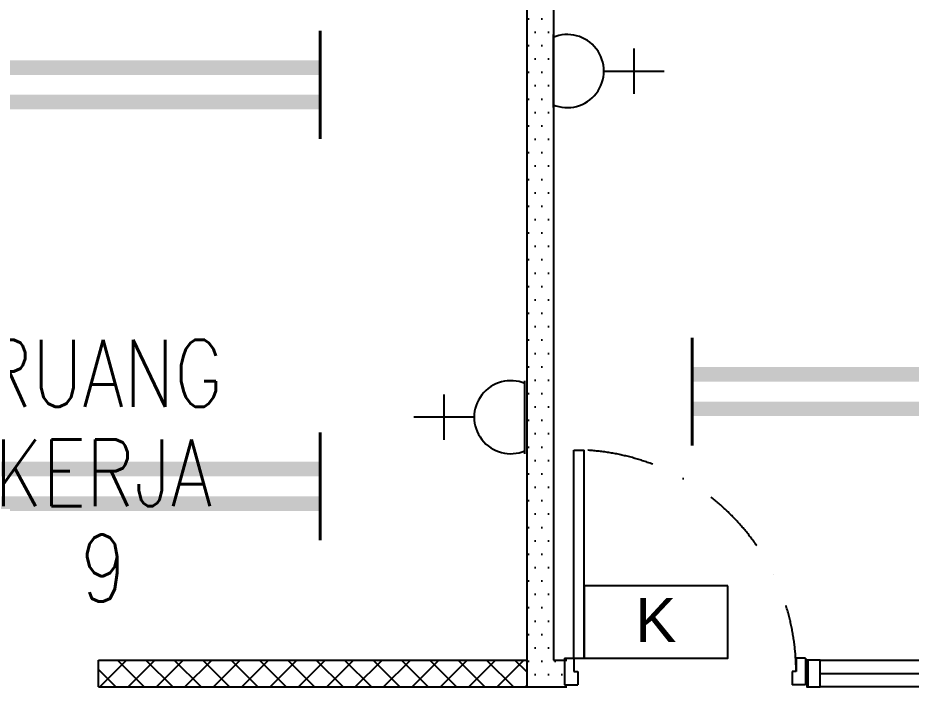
# Model space of a CAD drawing. Header units: inches. Extents: x -106706990 to 300603, y -86718466 to 1728185.
# Drawn here: x 36388 to 39725, y 19859 to 22404 of the extents above; entities that cross this region are included whole.
import ezdxf
from ezdxf.enums import TextEntityAlignment as Align

# ---------------------------------------------------------------- set-up
doc = ezdxf.new("R2010")
doc.units = ezdxf.units.IN
doc.header["$MEASUREMENT"] = 0
doc.linetypes.add('DASHDOT', pattern=[1, 0.5, -0.25, 0, -0.25])
doc.linetypes.add('HIDDEN', pattern=[0.375, 0.25, -0.125])
for name, color, linetype in [('A-ARR', 4, 'Continuous'), ('A-DOOR', 9, 'Continuous'), ('A-HATCH', 8, 'Continuous'), ('A-PARTITION', 4, 'Continuous'), ('A-ROOMSYM', 3, 'Continuous'), ('A-WIN', 9, 'Continuous'), ('ELECT', 6, 'Continuous'), ('FITTING', 1, 'Continuous'), ('K LIGHT', 3, 'Continuous'), ('LAMP', 5, 'Continuous')]:
    doc.layers.add(name, color=color, linetype=linetype)
doc.styles.add('arial', font='arial.ttf')
doc.styles.add('style1', font='romans.shx', dxfattribs={"height": 750})

# ---------------------------------------------------------------- blocks, each defined once
blk = doc.blocks.new('A$C4F656F16')
at = {"layer": 'A-DOOR', "color": 8}
for p, q in [((35, 100), (35, 877.1)), ((35, 877.1), (73, 877.1)), ((73, 100), (73, 877.1)), ((35, 100), (73, 100))]:
    blk.add_line(p, q, dxfattribs=at)
at = {"layer": 'A-DOOR', "color": 8, "linetype": 'Continuous'}
for p, q in [((0, 100), (35, 100)), ((0, 100), (0, 100)), ((0, 100), (0, 0)), ((0, 100), (0, 100)), ((35, 100), (35, 50)), ((900, 100), (865, 100)), ((865, 100), (865, 50)), ((900, 100), (900, 100)), ((900, 100), (900, 0)), ((900, 100), (900, 100)), ((35, 50), (50, 50)), ((50, 50), (50, 0)), ((865, 50), (850, 50)), ((850, 50), (850, 0)), ((0, 0), (50, 0)), ((900, 0), (850, 0))]:
    blk.add_line(p, q, dxfattribs=at)
at = {"layer": 'A-DOOR', "color": 8, "linetype": 'DASHDOT', "ltscale": 500}
blk.add_arc((35, 48), 830, 0.1381, 87.3759, dxfattribs=at)
blk = doc.blocks.new('A$C58571686')
at = {"layer": 'A-WIN', "color": 8, "ltscale": 790000000.0}
for p, q in [((50, 100), (1450, 100)), ((1450, 0), (50, 0))]:
    blk.add_line(p, q, dxfattribs=at)
at = {"layer": 'A-WIN', "color": 8}
blk.add_line((50, 50), (1450, 50), dxfattribs=at)
for points in [[(50, 100), (0, 100), (0, 0), (50, 0)], [(1500, 100), (1450, 100), (1450, 0), (1500, 0)]]:
    blk.add_lwpolyline(points, close=True, dxfattribs=at)
blk = doc.blocks.new('YBC 236')
at = {"layer": 'LAMP'}
for points, const_width in [([(-134681.8, 193808.3), (-134681.8, 193533.1)], 10.9), ([(-133371.4, 193808.3), (-133371.4, 193533.1)], 10.9), ([(-134681.8, 193670.7), (-133371.4, 193670.7)], 54.6), ([(-134681.8, 193679.4), (-134681.8, 193404.2)], 10.9), ([(-133371.4, 193679.4), (-133371.4, 193404.2)], 10.9), ([(-134681.8, 193541.8), (-133371.4, 193541.8)], 54.6)]:
    blk.add_lwpolyline(points, dxfattribs=dict(at, const_width=const_width))
blk = doc.blocks.new('*U196')
at = {"layer": 'FITTING', "color": 1, "linetype": 'Continuous'}
blk.add_blockref('YBC 236', (134026.6, -193606.2, -5.5), dxfattribs=at)
blk = doc.blocks.new('*U197')
at = {"layer": 'LAMP', "color": 0, "linetype": 'ByBlock', "lineweight": -2, "transparency": 16777216}
for p in [(0, 3000), (0, 1500), (0, 0)]:
    blk.add_blockref('*U196', p, dxfattribs=at)
blk = doc.blocks.new('*U200')
at = {"layer": 'FITTING', "color": 1, "linetype": 'Continuous'}
blk.add_blockref('YBC 236', (134026.6, -193606.2, -5.5), dxfattribs=at)
blk = doc.blocks.new('*U201')
at = {"layer": 'LAMP', "color": 0, "linetype": 'ByBlock', "lineweight": -2, "transparency": 16777216}
blk.add_blockref('*U200', (0, 0), dxfattribs=at)
blk = doc.blocks.new('EXIT LAMP')
at = {"layer": 'K LIGHT', "color": 3}
blk.add_lwpolyline([(54141.1, 5237.4), (53604.6, 5237.4), (53604.6, 4967.1), (54141.1, 4967.1)], close=True, dxfattribs=at)
at = {"layer": 'K LIGHT', "color": 3, "style": 'arial'}
blk.add_text('K', height=164.8, dxfattribs=at).set_placement((53795.7, 5027.4))
blk = doc.blocks.new('SOCKET')
at = {"layer": 'ELECT', "color": 6}
for p, q in [((15248.7, 25891.4), (15248.7, 26116.4)), ((15164.3, 26003.9), (15333.1, 26003.9)), ((15112.3, 25701.6), (15385.1, 25701.6))]:
    blk.add_line(p, q, dxfattribs=at)
blk.add_arc((15248.7, 25755), 136.4, 336.9763, 203.0237, dxfattribs=at)

msp = doc.modelspace()

# ---------------------------------------------------------------- hatches: boundary and pattern name
at = {"layer": 'A-HATCH'}
h = msp.add_hatch(dxfattribs=at)
h.set_pattern_fill('DOTS', color=8, scale=800)
h.set_pattern_definition([(0, (2570.67, -198349.356), (25, 50), [0, -50])])
h.paths.add_polyline_path([(38388.8, 23804.4), (38288.8, 23804.4), (38288.8, 19904.4), (38438.8, 19904.4), (38438.8, 20004.4), (38388.8, 20004.4)])
h.paths.add_polyline_path([(41263.8, 20004.4), (40838.8, 20004.4), (40838.8, 19904.4), (41263.8, 19904.4)])
h = msp.add_hatch(dxfattribs=at)
h.set_pattern_fill('ANSI37', color=8, scale=600)
h.set_pattern_definition([(45, (2570.67, -198349.356), (-53.033009, 53.033009), []), (135, (2570.67, -198349.356), (-53.033009, -53.033009), [])])
h.paths.add_polyline_path([(38288.8, 20004.4), (36688.8, 20004.4), (36688.8, 19904.4), (38288.8, 19904.4)])
h.paths.add_polyline_path([(38288.8, 18404.4), (36688.8, 18404.4), (36688.8, 18304.4), (38288.8, 18304.4)])

# ---------------------------------------------------------------- linework, layer by layer
at = {"color": 8}
msp.add_line((39338.8, 20004.4), (39338.8, 19904.4), dxfattribs=at)
at = {"layer": 'A-PARTITION', "color": 8}
for p, q in [((38288.8, 23804.4), (38288.8, 19904.4)), ((38388.8, 23804.4), (38388.8, 20004.4)), ((36688.8, 20004.4), (38288.8, 20004.4)), ((36688.8, 19904.4), (36688.8, 20004.4)), ((38388.8, 20004.4), (38438.8, 20004.4)), ((36688.8, 19904.4), (38288.8, 19904.4)), ((38288.8, 19904.4), (38438.8, 19904.4))]:
    msp.add_line(p, q, dxfattribs=at)

# ---------------------------------------------------------------- block references
at = {"layer": 'A-ARR', "color": 8}
msp.add_blockref('A$C58571686', (39335.3, 19905), dxfattribs=at)
at = {"layer": 'A-DOOR', "color": 8}
msp.add_blockref('A$C4F656F16', (38430.5, 19912.1), dxfattribs=at)
at = {"layer": 'ELECT', "color": 7, "linetype": 'HIDDEN'}
for p, rotation in [((12685.9, 37453.8), 269.9999999999994), ((63984.1, 5663.5), 89.99999999999937)]:
    msp.add_blockref('SOCKET', p, dxfattribs=dict(at, rotation=rotation))
at = {"layer": 'LAMP', "color": 0}
for name, p in [('*U197', (36862.2, 20653.6, 5.5)), ('*U201', (39562.5, 21007.7, 5.5)), ('EXIT LAMP', (-15101.1, 15045))]:
    msp.add_blockref(name, p, dxfattribs=at)

# ---------------------------------------------------------------- texts
at = {"layer": 'A-ROOMSYM', "color": 8, "style": 'style1', "width": 0.8}
for s, p in [('RUANG', (36706.8, 20951.4)), ('KERJA', (36706.8, 20579.2)), ('9', (36706.8, 20223.4))]:
    msp.add_text(s, height=250, dxfattribs=at).set_placement(p, align=Align.CENTER)

doc.saveas('drawing.dxf')
